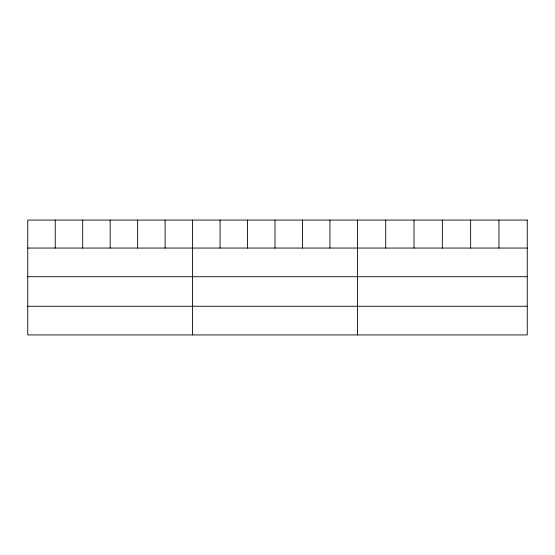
<?xml version="1.0" encoding="UTF-8"?>
<svg xmlns="http://www.w3.org/2000/svg" width="555" height="555" viewBox="0 0 555 555"><rect width="100%" height="100%" fill="white"/><g stroke="black" fill="none" stroke-linecap="round" stroke-linejoin="round"><path stroke-width="0.83" d="M27.75 248.057L527.25 248.057M27.75 276.723L527.25 276.723M27.75 306.263L527.25 306.263M498.945 220.071L498.945 248.057M470.64 220.071L470.64 248.057M442.335 220.071L442.335 248.057M414.03 220.071L414.03 248.057M385.725 220.071L385.725 248.057M357.42 220.071L357.42 334.929M329.947 220.071L329.947 248.057M302.475 220.071L302.475 248.057M275.002 220.071L275.002 248.057M247.53 220.071L247.53 248.057M220.057 220.071L220.057 248.057M192.585 220.071L192.585 334.929M165.112 220.071L165.112 248.057M137.64 220.071L137.64 248.057M110.168 220.071L110.168 248.057M82.695 220.071L82.695 248.057M55.222 220.071L55.222 248.057M527.25 220.071L27.75 220.071L27.75 334.929L527.25 334.929L527.25 220.071"/></g></svg>
